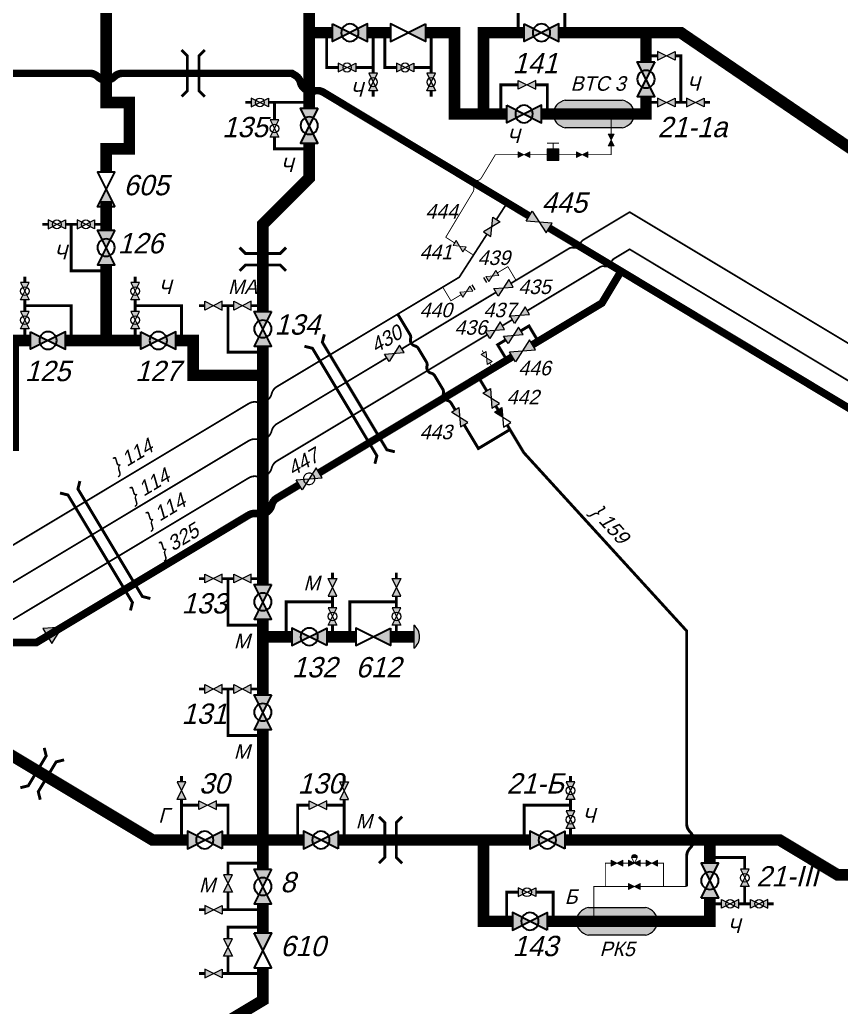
# Paper-space layout 'Layout1' of a CAD drawing. Header units: millimetres. Extents: x 4 to 970, y 6 to 602.
# Drawn here: x 357.8 to 499.3, y 93.4 to 263.4 of the extents above; entities that cross this region are included whole.
import ezdxf

# ---------------------------------------------------------------- set-up
doc = ezdxf.new("R2010")
doc.units = ezdxf.units.MM
for name, color, linetype in [('ВТС', 7, 'Continuous'), ('Заглушки сферич.', 7, 'Continuous'), ('Задвижки ручн.ВД', 7, 'Continuous'), ('Клапаны обр.', 7, 'Continuous'), ('Клапаны регул.ВД', 7, 'Continuous'), ('Краны шар.ВД', 7, 'Continuous'), ('Напр.потока ср.жидк.', 7, 'Continuous'), ('Переезды', 7, 'Continuous'), ('Трубы 0057', 7, 'Continuous'), ('Трубы 0114', 7, 'Continuous'), ('Трубы 0159', 7, 'Continuous'), ('Трубы 0325', 7, 'Continuous'), ('Трубы 0720', 7, 'Continuous'), ('Э02', 7, 'Continuous')]:
    doc.layers.add(name, color=color, linetype=linetype)
doc.styles.add('# елементов', font='ruslat.shx', dxfattribs={"oblique": 15, "height": 2.5})
doc.styles.add('# елементов 3.5', font='ruslat.shx', dxfattribs={"oblique": 15, "height": 3.5})
doc.styles.add('Наим. труб', font='ruslat.shx', dxfattribs={"oblique": 15, "height": 2.5})

# ---------------------------------------------------------------- blocks, each defined once
blk = doc.blocks.new('Заглушка сфер.')
at = {"layer": 'Заглушки сферич.', "linetype": 'ByBlock', "lineweight": -2}
blk.add_hatch(color=0, dxfattribs=at).paths.add_polyline_path([(0, 0.5, 0.4999999999999998), (0, -0.5000000000000001)])
at = {"layer": 'Заглушки сферич.', "color": 0, "linetype": 'ByBlock', "lineweight": -2}
blk.add_line((0, -0.5), (0, 0.5), dxfattribs=at)
blk.add_arc((0.375, 0), 0.625, 126.8698976458447, 233.1301023541553, dxfattribs=at)
blk = doc.blocks.new('Кран шар.ВД')
at = {"layer": 'Краны шар.ВД', "linetype": 'ByBlock', "lineweight": -2}
h = blk.add_hatch(color=0, dxfattribs=at)
edge = h.paths.add_edge_path()
edge.add_ellipse((0.5, 0), major_axis=(0.176776695296762, 0.1767766952967621), ratio=0.9999999999996418, start_angle=108.4349488229158, end_angle=134.9999999999897, ccw=False)
edge.add_line((0.2763932022500057, 0.1118033988749971), (0, 0.25))
edge.add_line((0, 0.25), (0, -0.25))
edge.add_line((0, -0.25), (0.2763932022500057, -0.1118033988749971))
edge.add_ellipse((0.5, 0), major_axis=(-0.176776695296762, 0.176776695296762), ratio=0.9999999999996423, start_angle=45.000000000010175, end_angle=71.56505117708417, ccw=False)
edge = h.paths.add_edge_path()
edge.add_line((0.5, 0), (0.2763932022500057, 0.1118033988749971))
edge.add_ellipse((0.5, 0), major_axis=(0.176776695296762, 0.176776695296762), ratio=0.9999999999996423, start_angle=108.4349488229159, end_angle=134.9999999999897)
edge.add_ellipse((0.5, 0), major_axis=(-0.176776695296762, 0.1767766952967621), ratio=0.9999999999996418, start_angle=45.00000000001025, end_angle=71.56505117708416)
edge.add_line((0.2763932022500057, -0.1118033988749971), (0.5, 0))
edge = h.paths.add_edge_path()
edge.add_line((0.5, 0), (0.7236067977499943, -0.1118033988749971))
edge.add_ellipse((0.5, 0), major_axis=(0.176776695296762, 0.176776695296762), ratio=0.9999999999996423, start_angle=288.4349488229158, end_angle=314.9999999999898)
edge.add_ellipse((0.5, 0), major_axis=(-0.176776695296762, 0.1767766952967621), ratio=0.9999999999996418, start_angle=225.0000000000103, end_angle=251.5650511770842)
edge.add_line((0.7236067977499943, 0.1118033988749971), (0.5, 0))
edge = h.paths.add_edge_path()
edge.add_ellipse((0.5, 0), major_axis=(0.176776695296762, 0.1767766952967621), ratio=0.9999999999996418, start_angle=288.4349488229158, end_angle=314.99999999998977, ccw=False)
edge.add_line((0.7236067977499943, -0.1118033988749971), (1, -0.25))
edge.add_line((1, -0.25), (1, 0.25))
edge.add_line((1, 0.25), (0.7236067977499943, 0.1118033988749971))
edge.add_ellipse((0.5, 0), major_axis=(-0.176776695296762, 0.176776695296762), ratio=0.9999999999996423, start_angle=225.0000000000103, end_angle=251.56505117708411, ccw=False)
at = {"layer": 'Краны шар.ВД', "color": 0, "linetype": 'ByBlock', "lineweight": -2}
blk.add_lwpolyline([(0, 0.25), (1, -0.25), (1, 0.25), (0, -0.25)], close=True, dxfattribs=at)
blk.add_lwpolyline([(0.25, 0, 1), (0.75, 0, 0.9999999999999999), (0.25, 0)], format="xyb", close=True, dxfattribs=at)
blk = doc.blocks.new('Задвижка ручн.ВД')
at = {"layer": 'Задвижки ручн.ВД', "linetype": 'ByBlock', "lineweight": -2}
h = blk.add_hatch(color=0, dxfattribs=at)
edge = h.paths.add_edge_path()
edge.add_ellipse((0.5, 0), major_axis=(0.176776695296762, 0.1767766952967621), ratio=0.9999999999996418, start_angle=108.4349488229158, end_angle=134.9999999999897, ccw=False)
edge.add_line((0.2763932022500057, 0.1118033988749971), (0, 0.25))
edge.add_line((0, 0.25), (0, -0.25))
edge.add_line((0, -0.25), (0.2763932022500057, -0.1118033988749971))
edge.add_ellipse((0.5, 0), major_axis=(-0.176776695296762, 0.176776695296762), ratio=0.9999999999996423, start_angle=45.000000000010175, end_angle=71.56505117708417, ccw=False)
edge = h.paths.add_edge_path()
edge.add_line((0.5, 0), (0.2763932022500057, 0.1118033988749971))
edge.add_ellipse((0.5, 0), major_axis=(0.176776695296762, 0.176776695296762), ratio=0.9999999999996423, start_angle=108.4349488229159, end_angle=134.9999999999897)
edge.add_ellipse((0.5, 0), major_axis=(-0.176776695296762, 0.1767766952967621), ratio=0.9999999999996418, start_angle=45.00000000001025, end_angle=71.56505117708416)
edge.add_line((0.2763932022500057, -0.1118033988749971), (0.5, 0))
edge = h.paths.add_edge_path()
edge.add_line((0.5, 0), (0.7236067977499943, -0.1118033988749971))
edge.add_ellipse((0.5, 0), major_axis=(0.176776695296762, 0.176776695296762), ratio=0.9999999999996423, start_angle=288.4349488229158, end_angle=314.9999999999898)
edge.add_ellipse((0.5, 0), major_axis=(-0.176776695296762, 0.1767766952967621), ratio=0.9999999999996418, start_angle=225.0000000000103, end_angle=251.5650511770842)
edge.add_line((0.7236067977499943, 0.1118033988749971), (0.5, 0))
edge = h.paths.add_edge_path()
edge.add_ellipse((0.5, 0), major_axis=(0.176776695296762, 0.1767766952967621), ratio=0.9999999999996418, start_angle=288.4349488229158, end_angle=314.99999999998977, ccw=False)
edge.add_line((0.7236067977499943, -0.1118033988749971), (1, -0.25))
edge.add_line((1, -0.25), (1, 0.25))
edge.add_line((1, 0.25), (0.7236067977499943, 0.1118033988749971))
edge.add_ellipse((0.5, 0), major_axis=(-0.176776695296762, 0.176776695296762), ratio=0.9999999999996423, start_angle=225.0000000000103, end_angle=251.56505117708411, ccw=False)
at = {"layer": 'Задвижки ручн.ВД', "color": 0, "linetype": 'ByBlock', "lineweight": -2}
blk.add_lwpolyline([(1, 0.25), (0, -0.25), (0, 0.25), (1, -0.25)], close=True, dxfattribs=at)
blk = doc.blocks.new('Клапан обр.')
at = {"layer": 'Клапаны обр.', "linetype": 'ByBlock', "lineweight": -2}
blk.add_hatch(color=0, dxfattribs=at).paths.add_polyline_path([(0, 0.25), (0, -0.25), (0.5, 0)])
at = {"layer": 'Клапаны обр.', "color": 0, "linetype": 'ByBlock', "lineweight": -2}
blk.add_lwpolyline([(0, -0.25), (0, 0.25), (1, -0.25), (1, 0.25)], close=True, dxfattribs=at)
blk = doc.blocks.new('ВТС')
at = {"layer": 'ВТС', "linetype": 'ByBlock', "lineweight": -2}
blk.add_hatch(color=0, dxfattribs=at).paths.add_polyline_path([(0.1500000000000057, 0.2000000000000028, 0.7499999999999983), (0.1500000000000056, -0.1999999999999957), (0.8500000000000227, -0.1999999999999958, 0.7499999999999983), (0.8500000000000228, 0.2000000000000028)])
at = {"layer": 'ВТС', "color": 0, "linetype": 'ByBlock', "lineweight": -2}
blk.add_lwpolyline([(0.1500000000000057, -0.1999999999999957, -0.7499999999999984), (0.1500000000000057, 0.2000000000000028), (0.8500000000000227, 0.2000000000000028, -0.7499999999999984), (0.8500000000000227, -0.1999999999999957)], format="xyb", close=True, dxfattribs=at)
blk = doc.blocks.new('Пересеч. 325-720')
at = {"layer": 'Трубы 0325', "color": 0, "linetype": 'ByBlock', "lineweight": -2, "const_width": 1.3}
blk.add_lwpolyline([(-2.828427124746185, 0, -0.1989123673796581), (-1.414213562373078, -0.5857864376268935), (-1.414213562373106, -0.5857864376268935, 0.4142135623730965), (1.414213562373106, -0.5857864376268935), (1.414213562373078, -0.5857864376268935, -0.198912367379658), (2.828427124746185, 0)], format="xyb", dxfattribs=at)
blk = doc.blocks.new('Напр.потока ср.жидк.')
at = {"layer": 'Напр.потока ср.жидк.', "linetype": 'ByBlock', "lineweight": -2}
blk.add_hatch(color=0, dxfattribs=at).paths.add_polyline_path([(0, 0.5), (0, -0.5), (1, 0)])
at = {"layer": 'Напр.потока ср.жидк.', "color": 0, "linetype": 'ByBlock', "lineweight": -2}
blk.add_lwpolyline([(0, 0.5), (0, -0.5), (1, 0), (0, 0.5)], dxfattribs=at)
blk = doc.blocks.new('Пересеч. 114-720')
at = {"layer": 'Трубы 0114', "color": 0, "linetype": 'ByBlock', "lineweight": -2, "const_width": 0.3}
blk.add_lwpolyline([(-2.828427124746185, 0, -0.1989123673796581), (-1.414213562373078, -0.5857864376268935), (-1.414213562373106, -0.5857864376268935, 0.4142135623730965), (1.414213562373106, -0.5857864376268935), (1.414213562373078, -0.5857864376268935, -0.198912367379658), (2.828427124746185, 0)], format="xyb", dxfattribs=at)
blk = doc.blocks.new('Пересеч. 159-114')
at = {"layer": 'Трубы 0159', "const_width": 0.5}
blk.add_lwpolyline([(-1.414213562373106, 0, -0.1989123673796589), (-0.7071067811865532, -0.2928932188134468), (-0.7071067811865532, -0.2928932188134468, 0.414213562373095), (0.7071067811865532, -0.2928932188134468), (0.7071067811865532, -0.2928932188134752, -0.1989123673796643), (1.414213562373106, 0)], format="xyb", dxfattribs=at)
blk = doc.blocks.new('Пересеч. 057-325')
at = {"layer": 'Трубы 0057', "const_width": 0.15}
blk.add_lwpolyline([(-1.414213562373106, 0, -0.1989123673796589), (-0.7071067811865532, -0.2928932188134468), (-0.7071067811865532, -0.292893218813461, 0.414213562373095), (0.7071067811865532, -0.292893218813461), (0.7071067811865532, -0.2928932188134752, -0.1989123673796643), (1.414213562373106, 0)], format="xyb", dxfattribs=at)
blk = doc.blocks.new('Э02')
at = {"layer": 'Э02', "linetype": 'ByBlock', "lineweight": -2}
blk.add_hatch(color=0, dxfattribs=at).paths.add_polyline_path([(0, 0.5), (0, -0.5), (1, -0.5), (1, 0.5)])
at = {"layer": 'Э02', "color": 0, "linetype": 'ByBlock', "lineweight": -2}
for points in [[(0, 1), (1, 1)], [(0.5, 0.5), (0.5, 1)]]:
    blk.add_lwpolyline(points, dxfattribs=at)
blk.add_lwpolyline([(0, 0.5), (1, 0.5), (1, -0.5), (0, -0.5)], close=True, dxfattribs=at)
blk = doc.blocks.new('Пересеч. 114-325')
at = {"layer": 'Трубы 0114', "color": 0, "linetype": 'ByBlock', "lineweight": -2, "const_width": 0.3}
blk.add_lwpolyline([(-1.414213562373106, 0, -0.1989123673796589), (-0.7071067811865532, -0.2928932188134468), (-0.7071067811865532, -0.2928932188134468, 0.414213562373095), (0.7071067811865532, -0.2928932188134468), (0.7071067811865532, -0.2928932188134468, -0.1989123673796643), (1.414213562373106, 0)], format="xyb", dxfattribs=at)
blk = doc.blocks.new('Клапан регул.ВД')
at = {"layer": 'Клапаны регул.ВД', "linetype": 'ByBlock', "lineweight": -2}
h = blk.add_hatch(color=0, dxfattribs=at)
edge = h.paths.add_edge_path()
edge.add_ellipse((0.5, 5.684341886080801e-14), major_axis=(0.1767766952967742, 0.1767766952967742), ratio=0.9999999999994265, start_angle=108.43494882292379, end_angle=134.9999999999966, ccw=False)
edge.add_line((0.2763932022500057, 0.1118033988749971), (0, 0.25))
edge.add_line((0, 0.25), (0, -0.25))
edge.add_line((0, -0.25), (0.2763932022500057, -0.1118033988749971))
edge.add_ellipse((0.5, -5.684341886080801e-14), major_axis=(-0.1767766952967741, 0.1767766952967741), ratio=0.9999999999994271, start_angle=45.00000000000341, end_angle=71.56505117707621, ccw=False)
edge = h.paths.add_edge_path()
edge.add_line((0.5, 0), (0.2763932022500057, 0.1118033988749971))
edge.add_ellipse((0.5, 5.684341886080801e-14), major_axis=(0.1767766952967741, 0.1767766952967741), ratio=0.9999999999994271, start_angle=108.4349488229238, end_angle=134.9999999999966)
edge.add_ellipse((0.5, -5.684341886080801e-14), major_axis=(-0.1767766952967742, 0.1767766952967742), ratio=0.9999999999994265, start_angle=45.00000000000341, end_angle=71.56505117707619)
edge.add_line((0.2763932022500057, -0.1118033988749971), (0.5, 0))
edge = h.paths.add_edge_path()
edge.add_line((0.5, 0), (0.7236067977499943, -0.1118033988749971))
edge.add_ellipse((0.5, -5.684341886080801e-14), major_axis=(0.1767766952967741, 0.1767766952967741), ratio=0.9999999999994271, start_angle=288.4349488229238, end_angle=314.9999999999966)
edge.add_ellipse((0.5, 5.684341886080801e-14), major_axis=(-0.1767766952966569, 0.1767766952966569), ratio=0.9999999999998691, start_angle=225.0000000000038, end_angle=251.5650511770686)
edge.add_line((0.7236067977499943, 0.1118033988749971), (0.5, 0))
edge = h.paths.add_edge_path()
edge.add_ellipse((0.5, -5.684341886080801e-14), major_axis=(0.1767766952966569, 0.1767766952966569), ratio=0.9999999999998691, start_angle=288.43494882293146, end_angle=314.99999999999625, ccw=False)
edge.add_line((0.7236067977499943, -0.1118033988749971), (1, -0.25))
edge.add_line((1, -0.25), (1, 0.25))
edge.add_line((1, 0.25), (0.7236067977499943, 0.1118033988749971))
edge.add_ellipse((0.5, 5.684341886080801e-14), major_axis=(-0.1767766952967741, 0.1767766952967741), ratio=0.9999999999994271, start_angle=225.0000000000034, end_angle=251.5650511770762, ccw=False)
h = blk.add_hatch(color=0, dxfattribs=at)
edge = h.paths.add_edge_path()
edge.add_ellipse((0.5, 0.5), major_axis=(-0.1767766952966641, 0.1767766952966641), ratio=0.9999999999996915, start_angle=225.0000000000089, end_angle=405.0000000000089)
edge.add_line((0.25, 0.5), (0.75, 0.5))
at = {"layer": 'Клапаны регул.ВД', "color": 0, "linetype": 'ByBlock', "lineweight": -2}
blk.add_line((0.25, 0.5), (0.75, 0.5), dxfattribs=at)
blk.add_lwpolyline([(1, 0.25), (0, -0.25), (0, 0.25), (1, -0.25)], close=True, dxfattribs=at)
blk.add_lwpolyline([(0.25, 0.5), (0.5, 0), (0.75, 0.5, 0.9999999999999999)], format="xyb", close=True, dxfattribs=at)
blk = doc.blocks.new('Пересеч. 159-720')
at = {"layer": 'Трубы 0159', "const_width": 0.5}
blk.add_lwpolyline([(-2.828427124746213, 0, -0.1989123673796581), (-1.414213562373106, -0.5857864376269077), (-1.414213562373106, -0.5857864376268935, 0.4142135623730965), (1.414213562373106, -0.5857864376268935), (1.414213562373106, -0.5857864376269077, -0.198912367379658), (2.828427124746213, 0)], format="xyb", dxfattribs=at)

psp = doc.layouts.get("Layout1")

# ---------------------------------------------------------------- linework, layer by layer
at = {"layer": 'Задвижки ручн.ВД', "lineweight": 25}
for p, q in [((435.7113741215352, 217.7732034051189), (436.2258620632275, 216.9157057912134)), ((438.3154799308846, 218.1694506159458), (437.8009919891924, 219.0269482298511))]:
    psp.add_line(p, q, dxfattribs=at)
at = {"layer": 'Переезды', "const_width": 0.5}
for points in [[(385.7137462883269, 250.1925880478518), (386.7137462883269, 251.1925880478518), (386.7137462883269, 257.1925880478518), (385.7137462883269, 258.1925880478518)], [(389.7137462883269, 250.1925880478518), (388.7137462883269, 251.1925880478518), (388.7137462883269, 257.1925880478518), (389.7137462883269, 258.1925880478518)], [(395.7137462883269, 224.1925880478518), (396.7137462883269, 223.1925880478518), (402.7137462883269, 223.1925880478518), (403.7137462883269, 224.1925880478518)], [(395.7137462883269, 220.1925880478518), (396.7137462883269, 221.1925880478518), (402.7137462883269, 221.1925880478518), (403.7137462883269, 220.1925880478518)], [(357.9407992937475, 131.1913380156368), (359.312784849345, 131.53434768785), (362.3997124994981, 136.6793333712819), (362.0567028272849, 138.0513189268795)], [(361.3707897493688, 129.133386248868), (361.0277800771556, 130.5053718044655), (364.1147077273087, 135.6503574878975), (365.4866932829063, 135.9933671601107)], [(419.7137462883269, 118.1925880478518), (420.7137462883269, 119.1925880478518), (420.7137462883269, 125.1925880478518), (419.7137462883269, 126.1925880478518)], [(423.7137462883269, 118.1925880478518), (422.7137462883269, 119.1925880478518), (422.7137462883269, 125.1925880478518), (423.7137462883269, 126.1925880478518)]]:
    psp.add_lwpolyline(points, dxfattribs=at)
at = {"layer": 'Переезды'}
for points in [[(422.4449218189582, 189.035044153092, 0.5, 0.5, 0), (421.0729362633608, 189.3780538253052, 0.5, 0.5, 0), (409.9673094292593, 207.8878141898406, 0.5, 0.5, 0), (410.3103191014725, 209.2597997454382, 0, 0, 0)], [(419.0149313633369, 186.9770923863234, 0.5, 0.5, 0), (419.3579410355501, 188.349077941921, 0.5, 0.5, 0), (408.2523142014486, 206.8588383064564, 0.5, 0.5, 0), (406.8803286458511, 207.2018479786695, 0, 0, 0)], [(380.3376265454877, 163.7711888091583, 0.5, 0.5, 0), (378.9656409898902, 164.1141984813717, 0.5, 0.5, 0), (367.8600141557888, 182.6239588459071, 0.5, 0.5, 0), (368.203023828002, 183.9959444015044, 0, 0, 0)], [(376.9076360898663, 161.7132370423897, 0.5, 0.5, 0), (377.2506457620796, 163.0852225979872, 0.5, 0.5, 0), (366.1450189279781, 181.5949829625226, 0.5, 0.5, 0), (364.7730333723806, 181.9379926347358, 0, 0, 0)]]:
    psp.add_lwpolyline(points, format="xyseb", dxfattribs=at)
at = {"layer": 'Трубы 0057', "const_width": 0.15}
for points in [[(459.7137462883269, 247.1925880478518), (459.7137462883269, 243.6925880478518)], [(459.7137462883269, 241.6925880478518), (459.7137462883269, 240.1925880478518), (455.7137462883269, 240.1925880478518)], [(443.7137462883269, 240.1925880478518), (439.7646404019419, 240.1925880478518), (437.375899344104, 236.2170553166441)], [(453.7137462883269, 240.1925880478518), (445.7137462883269, 240.1925880478518)], [(437.4815146378484, 206.4958552988667), (437.7499526995107, 206.0484492885337)], [(438.778928582895, 204.3334540607232), (439.3536542034971, 203.3755582416384)], [(462.7137462883269, 118.1925880478518), (461.7137462883269, 118.1925880478518)], [(465.7137462883269, 118.1925880478518), (464.7137462883269, 118.1925880478518)], [(468.7137462883269, 114.1925880478518), (468.7137462883269, 118.1925880478518), (467.7137462883269, 118.1925880478518)], [(472.7137462883269, 114.1925880478518), (456.7137462883269, 114.1925880478518), (456.7137462883269, 108.1925880478518)]]:
    psp.add_lwpolyline(points, dxfattribs=at)
at = {"layer": 'Трубы 0057'}
for points in [[(435.9191516827514, 233.7926200728925, 0.15, 0.15, 0), (431.2198975778616, 225.9717478837731, 0.15, 0.15, 0), (432.7677096392023, 224.9740911663698, 0, 0, 0)], [(434.4487637588423, 223.8905520360927, 0.15, 0.15, 0), (435.9965758201832, 222.8928953186894, 0, 0, 0)], [(440.1167894498869, 219.8333060059149, 0.15, 0.15, 0), (441.9125594473666, 220.9107457500888, 0.15, 0.15, 0), (443.3242994964281, 218.5577970696138, 0, 0, 0)], [(433.910064602533, 216.1093480151496, 0.15, 0.15, 0), (432.1142946050533, 215.0319082709759, 0.15, 0.15, 0), (430.7025545559918, 217.3848569514507, 0, 0, 0)], [(459.7137462883269, 118.1925880478518, 0.15, 0.15, 0), (458.7137462883269, 118.1925880478518, 0.15, 0.15, 0), (458.7137462883269, 114.1925880478518, 0, 0, 0)]]:
    psp.add_lwpolyline(points, format="xyseb", dxfattribs=at)
at = {"layer": 'Трубы 0114'}
psp.add_lwpolyline([(439.9529232508885, 229.0309608128396, 0.3, 0.3, 0), (441.805721853176, 231.9054806490014, 0, 0, 0)], format="xyseb", dxfattribs=at)
at = {"layer": 'Трубы 0114', "color": 5, "const_width": 0.3}
for points in [[(454.8923562323453, 225.4984877525123), (462.8952274274895, 230.3001112929737), (548.5449870959383, 178.9113169177224)], [(442.4444568509425, 218.0299023858872), (452.4669867217702, 224.0432961028753)], [(423.6498670061641, 206.7533813934263), (439.8719640092265, 216.4864385608107)], [(402.1391152995748, 193.8471969442687), (421.0773741644481, 205.2099175683495)], [(345.5421734130731, 164.1925880478518), (352.7137462883269, 164.1925880478518), (397.288377277079, 190.9368142441747)]]:
    psp.add_lwpolyline(points, dxfattribs=at)
at = {"layer": 'Трубы 0114', "const_width": 0.3}
for points in [[(402.1391152995749, 200.2471473737471), (433.5459300995761, 219.0908470406991), (438.3276145554731, 226.5093796333797)], [(460.221881053879, 222.2961861691226), (462.8952274274895, 223.9001608634956), (608.8651413113296, 136.1925880478518), (810.2995327259538, 136.1925880478518)], [(445.2679369490655, 213.3240050249374), (457.796511543304, 220.8409945194858)], [(440.9804488795388, 210.7515653164764), (442.6954441073495, 211.7805411998609)], [(402.1391152995748, 187.4472465147903), (438.4079560378228, 209.2081014913999)], [(345.5421734130731, 168.1925880478518), (348.7137462883269, 168.1925880478518), (397.288377277079, 197.3367646736531)], [(345.5421734130731, 160.1925880478518), (356.7137462883269, 160.1925880478518), (397.288377277079, 184.5368638146965)]]:
    psp.add_lwpolyline(points, dxfattribs=at)
at = {"layer": 'Трубы 0159', "const_width": 0.5}
for points in [[(443.7137462883269, 261.1925880478518), (443.7137462883269, 268.1925880478518)], [(451.7137462883269, 261.1925880478518), (451.7137462883269, 267.1925880478518), (449.7137462883269, 267.1925880478518)], [(410.7137462883269, 261.1925880478518), (410.7137462883269, 255.1925880478518), (412.7137462883269, 255.1925880478518)], [(418.7137462883269, 261.1925880478518), (418.7137462883269, 254.1925880478518)], [(420.7137462883269, 261.1925880478518), (420.7137462883269, 255.1925880478518), (422.7137462883269, 255.1925880478518)], [(428.7137462883269, 261.1925880478518), (428.7137462883269, 254.1925880478518)], [(465.7137462883269, 257.1925880478518), (467.7137462883269, 257.1925880478518)], [(470.7137462883269, 257.1925880478518), (471.7137462883269, 257.1925880478518), (471.7137462883269, 249.1925880478518)], [(415.7137462883269, 255.1925880478518), (418.7137462883269, 255.1925880478518)], [(425.7137462883269, 255.1925880478518), (428.7137462883269, 255.1925880478518)], [(448.7137462883269, 247.1925880478518), (448.7137462883269, 252.1925880478518), (446.7137462883269, 252.1925880478518)], [(418.7137462883269, 251.1925880478518), (418.7137462883269, 250.1925880478518)], [(428.7137462883269, 251.1925880478518), (428.7137462883269, 250.1925880478518)], [(397.7137462883269, 249.1925880478518), (396.7137462883269, 249.1925880478518)], [(407.7137462883269, 249.1925880478518), (400.7137462883269, 249.1925880478518)], [(401.7137462883269, 246.1925880478518), (401.7137462883269, 249.1925880478518)], [(465.7137462883269, 249.1925880478518), (467.7137462883269, 249.1925880478518)], [(470.7137462883269, 249.1925880478518), (472.7137462883269, 249.1925880478518)], [(475.7137462883269, 249.1925880478518), (476.7137462883269, 249.1925880478518)], [(407.7137462883269, 241.1925880478518), (401.7137462883269, 241.1925880478518), (401.7137462883269, 243.1925880478518)], [(362.7137462883269, 228.1925880478518), (361.7137462883269, 228.1925880478518)], [(367.7137462883269, 228.1925880478518), (365.7137462883269, 228.1925880478518)], [(366.7137462883269, 228.1925880478518), (366.7137462883269, 220.1925880478518), (372.7137462883269, 220.1925880478518)], [(372.7137462883269, 228.1925880478518), (370.7137462883269, 228.1925880478518)], [(358.7137462883269, 218.1925880478518), (358.7137462883269, 219.1925880478518)], [(377.7137462883269, 218.1925880478518), (377.7137462883269, 219.1925880478518)], [(358.7137462883269, 213.1925880478518), (358.7137462883269, 215.1925880478518)], [(366.7137462883269, 208.1925880478518), (366.7137462883269, 214.1925880478518), (358.7137462883269, 214.1925880478518)], [(377.7137462883269, 213.1925880478518), (377.7137462883269, 215.1925880478518)], [(385.7137462883269, 208.1925880478518), (385.7137462883269, 214.1925880478518), (377.7137462883269, 214.1925880478518)], [(389.7137462883269, 214.1925880478518), (388.7137462883269, 214.1925880478518)], [(394.7137462883269, 214.1925880478518), (392.7137462883269, 214.1925880478518)], [(393.7137462883269, 214.1925880478518), (393.7137462883269, 206.1925880478518), (399.7137462883269, 206.1925880478518)], [(399.7137462883269, 214.1925880478518), (397.7137462883269, 214.1925880478518)], [(422.952766337106, 212.7350800603806), (425.0486506104106, 209.2418674547182)], [(358.7137462883269, 208.1925880478518), (358.7137462883269, 210.1925880478518)], [(377.7137462883269, 208.1925880478518), (377.7137462883269, 210.1925880478518)], [(441.7479880954737, 204.8121289047292), (440.1581325328657, 207.4619429060185), (441.5709502046249, 208.3096160005466)], [(426.5038422600476, 206.8164979441431), (427.8721307085336, 204.5359700937684)], [(429.3273223581706, 202.1106005831932), (430.6956108066567, 199.8300727328185)], [(436.8644061502783, 201.8820402580382), (438.2757634894731, 199.5297294405159)], [(432.1508024562937, 197.4047032222436), (432.8345639706699, 196.2650771600088)], [(439.8192273145497, 196.9572365987999), (440.2429401444892, 196.2510339627202)], [(441.7864039695658, 193.6785411210042), (444.6617628103363, 188.8861774030659), (472.7137462883269, 158.1925880478518), (472.7137462883269, 125.021015172598)], [(411.7137462883269, 167.1925880478518), (411.7137462883269, 168.1925880478518)], [(422.7137462883269, 167.1925880478518), (422.7137462883269, 168.1925880478518)], [(389.7137462883269, 167.1925880478518), (388.7137462883269, 167.1925880478518)], [(394.7137462883269, 167.1925880478518), (392.7137462883269, 167.1925880478518)], [(393.7137462883269, 167.1925880478518), (393.7137462883269, 159.1925880478518), (399.7137462883269, 159.1925880478518)], [(399.7137462883269, 167.1925880478518), (397.7137462883269, 167.1925880478518)], [(411.7137462883269, 163.1925880478518), (403.7137462883269, 163.1925880478518), (403.7137462883269, 157.1925880478518)], [(411.7137462883269, 162.1925880478518), (411.7137462883269, 164.1925880478518)], [(422.7137462883269, 163.1925880478518), (414.7137462883269, 163.1925880478518), (414.7137462883269, 157.1925880478518)], [(422.7137462883269, 162.1925880478518), (422.7137462883269, 164.1925880478518)], [(411.7137462883269, 157.1925880478518), (411.7137462883269, 159.1925880478518)], [(422.7137462883269, 157.1925880478518), (422.7137462883269, 159.1925880478518)], [(389.7137462883269, 148.1925880478518), (388.7137462883269, 148.1925880478518)], [(394.7137462883269, 148.1925880478518), (392.7137462883269, 148.1925880478518)], [(393.7137462883269, 148.1925880478518), (393.7137462883269, 140.1925880478518), (399.7137462883269, 140.1925880478518)], [(399.7137462883269, 148.1925880478518), (397.7137462883269, 148.1925880478518)], [(385.7137462883269, 132.1925880478518), (385.7137462883269, 133.1925880478518)], [(413.7137462883269, 132.1925880478518), (413.7137462883269, 133.1925880478518)], [(452.7137462883269, 132.1925880478518), (452.7137462883269, 133.1925880478518)], [(385.7137462883269, 122.1925880478518), (385.7137462883269, 129.1925880478518)], [(413.7137462883269, 122.1925880478518), (413.7137462883269, 129.1925880478518)], [(452.7137462883269, 127.1925880478518), (452.7137462883269, 129.1925880478518)], [(388.7137462883269, 128.1925880478518), (385.7137462883269, 128.1925880478518)], [(393.7137462883269, 122.1925880478518), (393.7137462883269, 128.1925880478518), (391.7137462883269, 128.1925880478518)], [(405.7137462883269, 122.1925880478518), (405.7137462883269, 128.1925880478518), (407.7137462883269, 128.1925880478518)], [(410.7137462883269, 128.1925880478518), (413.7137462883269, 128.1925880478518)], [(452.7137462883269, 128.1925880478518), (444.7137462883269, 128.1925880478518), (444.7137462883269, 122.1925880478518)], [(452.7137462883269, 122.1925880478518), (452.7137462883269, 124.1925880478518)], [(482.7137462883269, 117.1925880478518), (482.7137462883269, 119.1925880478518), (476.7137462883269, 119.1925880478518)], [(399.7137462883269, 118.1925880478518), (393.7137462883269, 118.1925880478518), (393.7137462883269, 116.1925880478518)], [(482.7137462883269, 111.1925880478518), (482.7137462883269, 114.1925880478518)], [(393.7137462883269, 113.1925880478518), (393.7137462883269, 110.1925880478518)], [(443.7137462883269, 113.1925880478518), (441.7137462883269, 113.1925880478518), (441.7137462883269, 108.1925880478518)], [(476.7137462883269, 111.1925880478518), (478.7137462883269, 111.1925880478518)], [(481.7137462883269, 111.1925880478518), (483.7137462883269, 111.1925880478518)], [(486.7137462883269, 111.1925880478518), (487.7137462883269, 111.1925880478518)], [(389.7137462883269, 110.1925880478518), (388.7137462883269, 110.1925880478518)], [(399.7137462883269, 110.1925880478518), (392.7137462883269, 110.1925880478518)], [(399.7137462883269, 107.1925880478518), (393.7137462883269, 107.1925880478518), (393.7137462883269, 105.1925880478518)], [(393.7137462883269, 102.1925880478518), (393.7137462883269, 99.19258804785181)], [(389.7137462883269, 99.19258804785181), (388.7137462883269, 99.19258804785181)], [(399.7137462883269, 99.19258804785181), (392.7137462883269, 99.19258804785181)]]:
    psp.add_lwpolyline(points, dxfattribs=at)
at = {"layer": 'Трубы 0159'}
for points in [[(440.7137462883269, 247.1925880478518, 0.5, 0.5, 0), (440.7137462883269, 252.1925880478518, 0.5, 0.5, 0), (443.7137462883269, 252.1925880478518, 0, 0, 0)], [(444.1434430463408, 209.8530798256231, 0.5, 0.5, 0), (445.5562607181002, 210.7007529201514, 0.5, 0.5, 0), (447.1630130458623, 208.0227770619397, 0, 0, 0)], [(434.3780277957465, 193.6925843182928, 0.5, 0.5, 0), (436.8382553757941, 189.5921203256553, 0.5, 0.5, 0), (442.2794548945973, 192.8567726061624, 0, 0, 0)], [(472.7137462883269, 119.3641609231056, 0.5, 0.5, 0), (472.7137462883269, 114.1925880478518, 0, 0, 0)], [(449.7137462883269, 108.1925880478518, 0.5, 0.5, 0), (449.7137462883269, 113.1925880478518, 0.5, 0.5, 0), (446.7137462883269, 113.1925880478518, 0, 0, 0)]]:
    psp.add_lwpolyline(points, format="xyseb", dxfattribs=at)
at = {"layer": 'Трубы 0325', "color": 1, "const_width": 1.3}
for points in [[(318.5421734130731, 254.1925880478518), (369.8853191635807, 254.1925880478518)], [(375.5421734130731, 254.1925880478518), (404.7137462883269, 254.1925880478518), (405.2893110445756, 253.8467538521218)], [(410.1381815320782, 250.9332585294164), (445.6073208426329, 229.6212495269017)], [(449.0359900454413, 227.5610972272616), (609.4201226174403, 131.1925880478518), (811.7137462883269, 131.1925880478518), (811.7137462883269, 217.1925880478518)], [(409.408427129686, 185.4087930974838), (442.7332590923799, 205.4032792927735)], [(402.1391152995748, 181.0472960853122), (405.9784359679095, 183.3508409070307)], [(345.5421734130731, 156.1925880478518), (360.7137462883269, 156.1925880478518), (397.288377277079, 178.1369133852181)]]:
    psp.add_lwpolyline(points, dxfattribs=at)
at = {"layer": 'Трубы 0325', "color": 1}
psp.add_lwpolyline([(446.1632495480012, 207.4612310595423, 1.3, 1.3, 0), (458.1181741333919, 214.6340376578146, 1.3, 1.3, 0), (461.4159537328499, 220.1224645825066, 0, 0, 0)], format="xyseb", dxfattribs=at)
at = {"layer": 'Трубы 0720', "const_width": 2}
for points in [[(372.7137462883269, 237.1925880478518), (372.7137462883269, 241.1925880478518), (376.7137462883269, 241.1925880478518), (376.7137462883269, 249.1925880478518), (372.7137462883269, 249.1925880478518), (372.7137462883269, 335.1925880478518), (376.7137462883269, 335.1925880478518), (376.7137462883269, 343.1925880478518), (372.7137462883269, 343.1925880478518), (372.7137462883269, 347.1925880478518), (351.7137462883269, 366.1925880478518), (345.7137462883269, 366.1925880478518)], [(407.7137462883269, 271.1925880478518), (407.7137462883269, 248.1925880478518)], [(407.7137462883269, 261.1925880478518), (411.7137462883269, 261.1925880478518)], [(417.7137462883269, 261.1925880478518), (421.7137462883269, 261.1925880478518)], [(427.7137462883269, 261.1925880478518), (432.7137462883269, 261.1925880478518), (432.7137462883269, 247.1925880478518), (441.7137462883269, 247.1925880478518)], [(437.7137462883269, 247.1925880478518), (437.7137462883269, 261.1925880478518), (444.7137462883269, 261.1925880478518)], [(450.7137462883269, 261.1925880478518), (471.7137462883269, 261.1925880478518), (621.3137462883269, 159.1925880478518), (637.7137462883269, 159.1925880478518)], [(465.7137462883269, 256.1925880478518), (465.7137462883269, 261.1925880478518)], [(447.7137462883269, 247.1925880478518), (465.7137462883269, 247.1925880478518), (465.7137462883269, 250.1925880478518)], [(407.7137462883269, 242.1925880478518), (407.7137462883269, 236.1925880478518), (399.7137462883269, 228.1925880478518), (399.7137462883269, 213.1925880478518)], [(372.7137462883269, 227.1925880478518), (372.7137462883269, 232.1925880478518)], [(372.7137462883269, 208.1925880478518), (372.7137462883269, 221.1925880478518)], [(352.7137462883269, 190.1925880478518), (356.7137462883269, 190.1925880478518), (356.7137462883269, 208.1925880478518), (359.7137462883269, 208.1925880478518)], [(365.7137462883269, 208.1925880478518), (378.7137462883269, 208.1925880478518)], [(399.7137462883269, 207.1925880478518), (399.7137462883269, 166.1925880478518)], [(399.7137462883269, 160.1925880478518), (399.7137462883269, 147.1925880478518)], [(399.7137462883269, 157.1925880478518), (404.7137462883269, 157.1925880478518)], [(410.7137462883269, 157.1925880478518), (415.7137462883269, 157.1925880478518)], [(421.7137462883269, 157.1925880478518), (425.7137462883269, 157.1925880478518)], [(399.7137462883269, 141.1925880478518), (399.7137462883269, 117.1925880478518)], [(392.7137462883269, 122.1925880478518), (406.7137462883269, 122.1925880478518)], [(412.7137462883269, 122.1925880478518), (445.7137462883269, 122.1925880478518)], [(442.7137462883269, 108.1925880478518), (437.7137462883269, 108.1925880478518), (437.7137462883269, 122.1925880478518)], [(476.7137462883269, 122.1925880478518), (476.7137462883269, 118.1925880478518)], [(476.7137462883269, 112.1925880478518), (476.7137462883269, 108.1925880478518), (448.7137462883269, 108.1925880478518)], [(399.7137462883269, 111.1925880478518), (399.7137462883269, 106.1925880478518)]]:
    psp.add_lwpolyline(points, dxfattribs=at)
at = {"layer": 'Трубы 0720'}
for points in [[(384.7137462883269, 208.1925880478518, 2, 2, 0), (387.7137462883269, 208.1925880478518, 2, 2, 0), (387.7137462883269, 202.1925880478518, 2, 2, 0), (399.7137462883269, 202.1925880478518, 0, 0, 0)], [(342.7137462883269, 190.1925880478518, 2, 2, 0), (342.7137462883269, 144.9921171278957, 2, 2, 0), (380.7137462883269, 122.1925880478518, 2, 2, 0), (386.7137462883269, 122.1925880478518, 0, 0, 0)], [(451.7137462883269, 122.1925880478518, 2, 2, 0), (488.7137462883269, 122.1925880478518, 2, 2, 0), (498.7139528364335, 116.1925880478518, 2, 2, 0), (504.7137462883269, 116.1925880478518, 0, 0, 0)], [(333.7137462883269, 83.19258804785181, 2, 2, 0), (339.7137462883269, 83.19258804785181, 2, 2, 0), (339.7137462883269, 87.19258804785181, 2, 2, 0), (347.7137462883269, 87.19258804785181, 2, 2, 0), (347.7137462883269, 83.19258804785181, 2, 2, 0), (380.7137462883269, 83.19258804785181, 2, 2, 0), (399.7137462883269, 94.59235258787362, 2, 2, 0), (399.7137462883269, 100.1925880478518, 0, 0, 0)]]:
    psp.add_lwpolyline(points, format="xyseb", dxfattribs=at)

# ---------------------------------------------------------------- block references
at = {"layer": 'ВТС', "xscale": 14, "yscale": 12}
for p in [(449.7137462883269, 247.1925880478518), (453.7137462883269, 108.1925880478518)]:
    psp.add_blockref('ВТС', p, dxfattribs=at)
at = {"layer": 'Заглушки сферич.', "xscale": 4, "yscale": 4, "rotation": 180}
psp.add_blockref('Заглушка сфер.', (425.7137462883269, 157.1925880478518), dxfattribs=at)
at = {"layer": 'Задвижки ручн.ВД', "lineweight": 25}
for p, xscale, yscale, rotation in [((467.7137462883269, 257.1925880478518), -3, 3, 180), ((467.7137462883269, 249.1925880478518), -3, 3, 180), ((472.7137462883269, 249.1925880478518), -3, 3, 180), ((445.6073208426329, 229.6212495269017), 4, 4, 328.9999999999999), ((439.9529232508885, 229.0309608128398), 3, 3, 237.1958177532144), ((439.8719640092265, 216.4864385608105), 3, 3, 30.9632344369981), ((442.6954441073495, 211.7805411998609), 3, 3, 30.9632344369981), ((438.4079560378228, 209.2081014913999), 3, 3, 30.9632344369981), ((441.5709502046249, 208.3096160005466), 3, 3, 30.9632344369981), ((442.7332590923799, 205.4032792927735), 4, 4, 30.96323443699803), ((421.0773741644481, 205.2099175683495), 3, 3, 30.96323443699795), ((438.2757634894732, 199.5297294405159), 3, 3, 300.9632344369983), ((432.83456397067, 196.2650771600088), 3, 3, 300.9632344369983), ((411.7137462883269, 167.1925880478518), 3, 3, 270), ((422.7137462883269, 167.1925880478518), 3, 3, 270), ((385.7137462883269, 129.1925880478518), 3, 3, 90), ((413.7137462883269, 129.1925880478518), -3, 3, 270), ((393.7137462883269, 113.1925880478518), 3, 3, 90), ((392.7137462883269, 110.1925880478518), 3, 3, 180), ((393.7137462883269, 102.1925880478518), 3, 3, 90), ((392.7137462883269, 99.19258804785181), 3, 3, 180)]:
    psp.add_blockref('Задвижка ручн.ВД', p, dxfattribs=dict(at, xscale=xscale, yscale=yscale, rotation=rotation))
at = {"layer": 'Задвижки ручн.ВД', "lineweight": 25, "yscale": 3}
for p, xscale in [((443.7137462883269, 252.1925880478518), 3), ((389.7137462883269, 214.1925880478518), 3), ((394.7137462883269, 214.1925880478518), 3), ((389.7137462883269, 167.1925880478518), 3), ((394.7137462883269, 167.1925880478518), 3), ((389.7137462883269, 148.1925880478518), 3), ((394.7137462883269, 148.1925880478518), 3), ((388.7137462883269, 128.1925880478518), 3), ((410.7137462883269, 128.1925880478518), -3)]:
    psp.add_blockref('Задвижка ручн.ВД', p, dxfattribs=dict(at, xscale=xscale))
at = {"layer": 'Задвижки ручн.ВД', "lineweight": 15, "xscale": 2, "yscale": 2}
for p, rotation in [((459.7137462883269, 243.6925880478518), 270), ((434.4487637588423, 223.8905520360929), 147.1958177532166), ((440.1167894498868, 219.8333060059149), 210.9632344369981), ((433.910064602533, 216.1093480151496), 30.96323443699812), ((437.7499526995107, 206.0484492885337), 300.9632344369984)]:
    psp.add_blockref('Задвижка ручн.ВД', p, dxfattribs=dict(at, rotation=rotation))
for p in [(443.7137462883269, 240.1925880478518), (453.7137462883269, 240.1925880478518), (459.7137462883269, 118.1925880478518), (465.7137462883269, 118.1925880478518), (462.7137462883269, 114.1925880478518)]:
    psp.add_blockref('Задвижка ручн.ВД', p, dxfattribs=at)
at = {"layer": 'Клапаны обр.', "lineweight": 35, "xscale": 6, "yscale": 6}
for p, rotation in [((427.7137462883269, 261.1925880478518), 180), ((372.7137462883269, 231.1925880478518), 89.99999999999999), ((421.7137462883269, 157.1925880478518), 180), ((399.7137462883269, 106.1925880478518), 270)]:
    psp.add_blockref('Клапан обр.', p, dxfattribs=dict(at, rotation=rotation))
at = {"layer": 'Клапаны обр.', "lineweight": 25, "xscale": 3, "yscale": 3, "rotation": 300.9632344369981}
psp.add_blockref('Клапан обр.', (440.2429401444891, 196.2510339627202), dxfattribs=at)
at = {"layer": 'Клапаны регул.ВД', "lineweight": 15, "xscale": 2, "yscale": 2}
psp.add_blockref('Клапан регул.ВД', (462.7137462883269, 118.1925880478518), dxfattribs=at)
at = {"layer": 'Краны шар.ВД', "lineweight": 35, "xscale": 6.000000000000001, "yscale": 6}
for p in [(411.7137462883269, 261.1925880478518), (444.7137462883269, 261.1925880478518), (441.7137462883269, 247.1925880478518), (359.7137462883269, 208.1925880478518), (378.7137462883269, 208.1925880478518)]:
    psp.add_blockref('Кран шар.ВД', p, dxfattribs=at)
at = {"layer": 'Краны шар.ВД', "lineweight": 25}
for p, xscale, yscale, rotation in [((415.7137462883269, 255.1925880478518), 3, 3, 180), ((425.7137462883269, 255.1925880478518), 3, 3, 180), ((418.7137462883269, 251.1925880478518), 3, 3, 90), ((428.7137462883269, 251.1925880478518), 3, 3, 90), ((397.7137462883269, 249.1925880478518), -3, 3, 180), ((401.7137462883269, 246.1925880478518), -3, 3, 90), ((362.7137462883269, 228.1925880478518), -3, 3, 180), ((367.7137462883269, 228.1925880478518), -3, 3, 180), ((358.7137462883269, 218.1925880478518), -3, 3, 90), ((377.7137462883269, 218.1925880478518), -3, 3, 90), ((358.7137462883269, 213.1925880478518), -3, 3, 90), ((377.7137462883269, 213.1925880478518), -3, 3, 90), ((405.9790969473935, 183.3497408524372), 4, 4, 30.99999999999997), ((411.7137462883269, 162.1925880478518), -3, 3, 90), ((422.7137462883269, 162.1925880478518), -3, 3, 90), ((452.7137462883269, 132.1925880478518), -3, 3, 90), ((452.7137462883269, 127.1925880478518), -3, 3, 90), ((482.7137462883269, 117.1925880478518), -3, 3, 90), ((443.7137462883269, 113.1925880478518), -3, 3, 180)]:
    psp.add_blockref('Кран шар.ВД', p, dxfattribs=dict(at, xscale=xscale, yscale=yscale, rotation=rotation))
at = {"layer": 'Краны шар.ВД', "lineweight": 35, "xscale": 6, "yscale": 6}
for p, rotation in [((465.7137462883269, 256.1925880478518), 270), ((407.7137462883269, 248.1925880478518), 270), ((372.7137462883269, 227.1925880478518), 270), ((399.7137462883269, 213.1925880478518), 270), ((399.7137462883269, 166.1925880478518), 270), ((410.7137462883269, 157.1925880478518), 180), ((399.7137462883269, 147.1925880478518), 270), ((392.7137462883269, 122.1925880478518), 180), ((412.7137462883269, 122.1925880478518), 180), ((451.7137462883269, 122.1925880478518), 180), ((476.7137462883269, 112.1925880478518), 89.99999999999999), ((399.7137462883269, 117.1925880478518), 270), ((448.7137462883269, 108.1925880478518), 180)]:
    psp.add_blockref('Кран шар.ВД', p, dxfattribs=dict(at, rotation=rotation))
at = {"layer": 'Краны шар.ВД', "lineweight": 25, "xscale": -3, "yscale": 3}
for p in [(481.7137462883269, 111.1925880478518), (486.7137462883269, 111.1925880478518)]:
    psp.add_blockref('Кран шар.ВД', p, dxfattribs=at)
at = {"layer": 'Напр.потока ср.жидк.', "color": 1, "xscale": 3, "yscale": 3, "rotation": 30.96323443699819}
psp.add_blockref('Напр.потока ср.жидк.', (362.5887608110532, 157.3175735251257), dxfattribs=at)
at = {"layer": 'Трубы 0057', "rotation": 238.9999999999998}
psp.add_blockref('Пересеч. 057-325', (436.6475255134277, 235.0048376947682), dxfattribs=at)
at = {"layer": 'Трубы 0114', "color": 5}
for name, p, rotation in [('Пересеч. 114-325', (453.6796714770577, 224.7708919276938), 30.96323443699801), ('Пересеч. 114-720', (399.7137462883269, 192.3920055942217), 31.00000000000004)]:
    psp.add_blockref(name, p, dxfattribs=dict(at, rotation=rotation))
at = {"layer": 'Трубы 0114'}
for name, p, rotation in [('Пересеч. 114-325', (459.0091962985915, 221.5685903443043), 30.96323443699756), ('Пересеч. 114-720', (399.7137462883269, 198.7919560237001), 31.00000000000004), ('Пересеч. 114-720', (399.7137462883269, 185.9920551647435), 31.00000000000004)]:
    psp.add_blockref(name, p, dxfattribs=dict(at, rotation=rotation))
at = {"layer": 'Трубы 0159'}
for name, p, rotation in [('Пересеч. 159-114', (425.7762464352292, 208.0291826994305), 300.9632344369979), ('Пересеч. 159-114', (428.5997265333522, 203.3232853384809), 300.9632344369979), ('Пересеч. 159-114', (431.4232066314752, 198.6173879775311), 300.9632344369979), ('Пересеч. 159-720', (472.7137462883269, 122.1925880478518), 90)]:
    psp.add_blockref(name, p, dxfattribs=dict(at, rotation=rotation))
at = {"layer": 'Трубы 0325', "color": 1}
psp.add_blockref('Пересеч. 325-720', (372.7137462883269, 254.1925880478518), dxfattribs=at)
at = {"layer": 'Трубы 0325', "color": 1, "xscale": -1, "rotation": 329}
psp.add_blockref('Пересеч. 325-720', (407.7137462883269, 252.3900061907691), dxfattribs=at)
at = {"layer": 'Трубы 0325', "color": 1, "rotation": 31.00000000000004}
psp.add_blockref('Пересеч. 325-720', (399.7137462883269, 179.5921047352651), dxfattribs=at)
at = {"layer": 'Э02', "lineweight": 15, "xscale": 2, "yscale": 2}
psp.add_blockref('Э02', (448.7137462883269, 240.1925880478518), dxfattribs=at)

# ---------------------------------------------------------------- texts
at = {"layer": 'ВТС', "lineweight": 25, "style": '# елементов', "oblique": 15}
for s, p in [('ВТС 3', (452.7137462883269, 251.1925880478518)), ('РК5', (457.7137462883269, 102.1925880478518))]:
    psp.add_text(s, height=2.5, dxfattribs=at).set_placement(p)
at = {"layer": 'Задвижки ручн.ВД', "lineweight": 35, "style": '# елементов 3.5', "oblique": 15}
psp.add_text('445', height=3.5, dxfattribs=at).set_placement((447.7137462883269, 230.1925880478518))
at = {"layer": 'Задвижки ручн.ВД', "lineweight": 25, "style": '# елементов', "oblique": 15}
for s, p in [('444', (427.7137462883269, 229.1925880478518)), ('441', (426.7137462883269, 222.1925880478518)), ('439', (436.7137462883269, 221.1925880478518)), ('435', (443.7137462883269, 216.1925880478518)), ('440', (426.7137462883269, 212.1925880478518)), ('437', (437.7137462883269, 212.1925880478518)), ('436', (432.7137462883269, 209.1925880478518)), ('446', (443.7137462883269, 202.1925880478518)), ('442', (441.7137462883269, 197.1925880478518)), ('443', (426.7137462883269, 191.1925880478518))]:
    psp.add_text(s, height=2.5, dxfattribs=at).set_placement(p)
psp.add_text('430', height=2.5, rotation=31.00000000000004, dxfattribs=at).set_placement((419.1935485050625, 205.9461138558593))
at = {"layer": 'Клапаны обр.', "lineweight": 35, "style": '# елементов 3.5', "oblique": 15}
for s, p in [('141', (442.7137462883269, 254.1925880478518)), ('21-1a', (467.7137462883269, 243.1925880478518)), ('605', (375.7137462883269, 233.1925880478518)), ('612', (415.7137462883269, 150.1925880478518)), ('610', (402.7137462883269, 102.1925880478518))]:
    psp.add_text(s, height=3.5, dxfattribs=at).set_placement(p)
at = {"layer": 'Краны шар.ВД', "lineweight": 25, "style": '# елементов', "oblique": 15}
for s, p in [('Ч', (472.7137462883269, 251.1925880478518)), ('Ч', (414.7137462883269, 250.1925880478518)), ('Ч', (441.7137462883269, 242.1925880478518)), ('Ч', (402.7137462883269, 237.1925880478518)), ('Ч', (363.7137462883269, 222.1925880478518)), ('Ч', (381.7137462883269, 216.1925880478518)), ('МА', (393.7137462883269, 216.1925880478518)), ('М', (406.7137462883269, 165.1925880478518)), ('М', (394.7137462883269, 155.1925880478518)), ('М', (394.7137462883269, 136.1925880478518)), ('Г', (381.7137462883269, 125.1925880478518)), ('Ч', (454.7137462883269, 125.1925880478518)), ('М', (415.7137462883269, 124.1925880478518)), ('М', (388.7137462883269, 113.1925880478518)), ('Б', (451.7137462883269, 111.1925880478518)), ('Ч', (479.7137462883269, 106.1925880478518))]:
    psp.add_text(s, height=2.5, dxfattribs=at).set_placement(p)
at = {"layer": 'Краны шар.ВД', "lineweight": 35, "style": '# елементов 3.5', "oblique": 15}
for s, p in [('135', (392.7137462883269, 243.1925880478518)), ('126', (374.7137462883269, 223.1925880478518)), ('134', (401.7137462883269, 209.1925880478518)), ('125', (358.7137462883269, 201.1925880478518)), ('127', (377.7137462883269, 201.1925880478518)), ('133', (385.7137462883269, 161.1925880478518)), ('132', (404.7137462883269, 150.1925880478518)), ('131', (385.7137462883269, 142.1925880478518)), ('30', (388.7137462883269, 130.1925880478518)), ('130', (405.7137462883269, 130.1925880478518)), ('21-Б', (441.7137462883269, 130.1925880478518)), ('21-III', (484.7137462883269, 114.1925880478518)), ('8', (402.7137462883269, 113.1925880478518)), ('143', (442.7137462883269, 102.1925880478518))]:
    psp.add_text(s, height=3.5, dxfattribs=at).set_placement(p)
at = {"layer": 'Трубы 0114', "lineweight": 25, "style": 'Наим. труб', "oblique": 15}
for p in [(374.5358695612816, 185.3364697771265), (377.4228088511203, 180.2249875257087), (380.1828297575274, 175.9246750552268)]:
    psp.add_text('} 114', height=2.5, rotation=31.00000000000004, dxfattribs=at).set_placement(p)
at = {"layer": 'Трубы 0159', "lineweight": 25, "style": 'Наим. труб', "oblique": 15}
psp.add_text('} 159', height=2.5, rotation=312.4253212407839, dxfattribs=at).set_placement((456.0281878558292, 178.5660313555386))
at = {"layer": 'Трубы 0325', "lineweight": 25, "oblique": 15}
for s, style, p in [('447', '# елементов', (404.8822286824496, 184.7525498586224)), ('} 325', 'Наим. труб', (382.4467319922984, 170.786531745995))]:
    psp.add_text(s, height=2.5, rotation=31.00000000000004, dxfattribs=dict(at, style=style)).set_placement(p)

doc.saveas('drawing.dxf')
